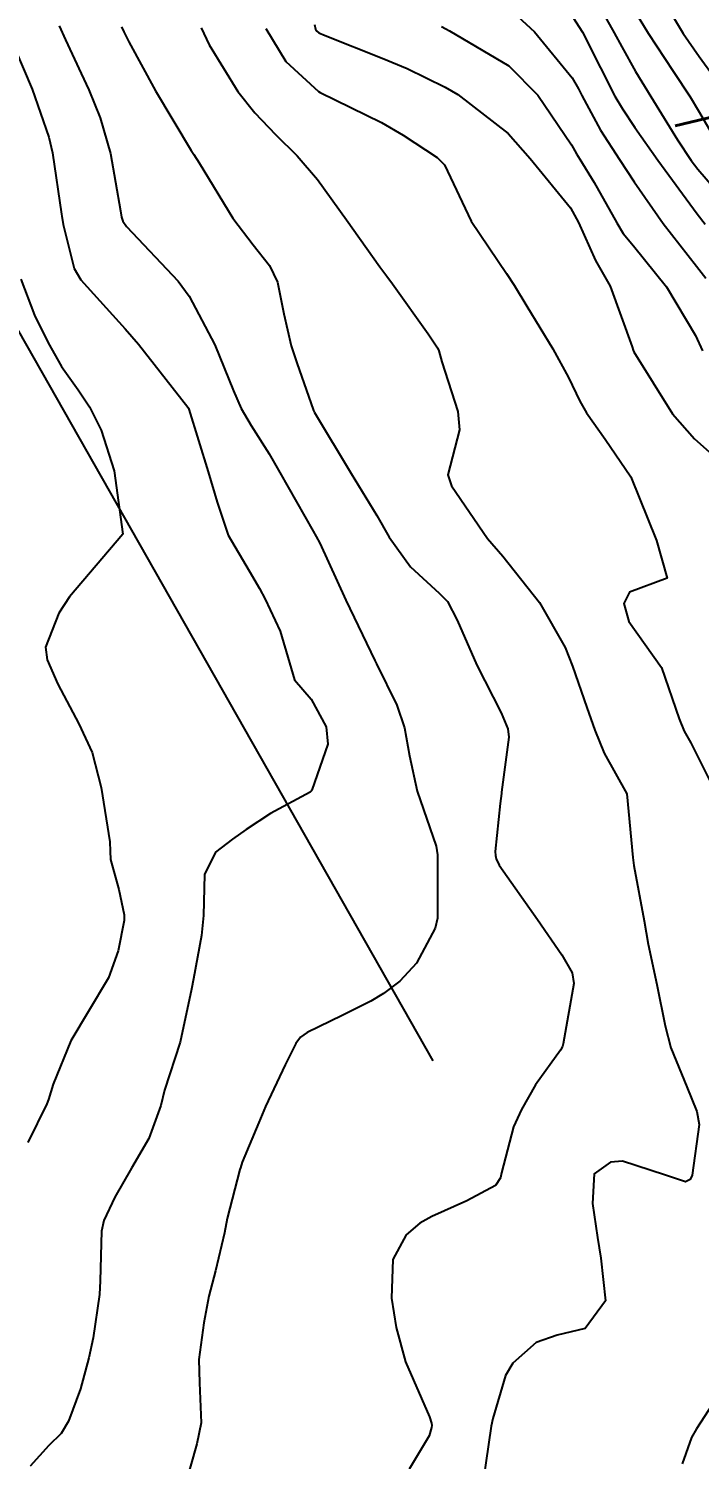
# Model space of a CAD drawing. Header units: metres. Extents: x 298520 to 308411, y 7433745 to 7450750.
# Drawn here: x 305557.09 to 305578.26, y 7436114.81 to 7436159.94 of the extents above; entities that cross this region are included whole.
import ezdxf
from ezdxf.enums import TextEntityAlignment as Align

# ---------------------------------------------------------------- set-up
doc = ezdxf.new("R2010")
doc.units = ezdxf.units.M
doc.header["$LTSCALE"] = 10
for name, color, linetype in [('Cotas', 45, 'Continuous'), ('Curvas de Nivel 1m', 11, 'Continuous'), ('Curvas de Nivel 5m', 15, 'Continuous'), ('Vias Primárias', 230, 'Continuous')]:
    doc.layers.add(name, color=color, linetype=linetype)
doc.styles.add('Style-STANDARD', font='STANDARD.shx')

msp = doc.modelspace()

# ---------------------------------------------------------------- linework, layer by layer
at = {"layer": 'Curvas de Nivel 1m', "flags": 128}
for points, elevation in [([(305574.654, 7436161.447), (305575.568, 7436159.81), (305575.806, 7436159.364), (305576.241, 7436158.586), (305576.722, 7436157.795), (305577.57, 7436156.436), (305577.998, 7436155.782), (305578.209, 7436155.507), (305579.717, 7436153.757)], 727), ([(305572.264, 7436160.567), (305573.052, 7436159.842), (305574.238, 7436158.383), (305574.446, 7436158.038), (305574.549, 7436157.825), (305575.137, 7436156.731), (305575.735, 7436155.807), (305576.203, 7436155.108), (305577.114, 7436153.791), (305578.17, 7436152.446), (305578.462, 7436152.072)], 729), ([(305574.26, 7436160.298), (305574.567, 7436159.825), (305575.133, 7436158.707), (305575.593, 7436157.81), (305575.827, 7436157.404), (305576.223, 7436156.816), (305576.945, 7436155.793), (305578.188, 7436154.102), (305578.436, 7436153.776)], 728), ([(305576.262, 7436160.415), (305576.64, 7436159.796), (305577.433, 7436158.596), (305577.968, 7436157.783), (305578.229, 7436157.35), (305578.804, 7436156.356)], 726), ([(305556.412, 7436159.878), (305557.205, 7436158.03), (305557.73, 7436156.512), (305557.84, 7436156.024), (305558.123, 7436154.082), (305558.133, 7436154.021), (305558.18, 7436153.76), (305558.529, 7436152.377), (305558.733, 7436152.011), (305560.14, 7436150.47), (305560.559, 7436149.986), (305562.113, 7436148.002), (305562.131, 7436147.97), (305562.145, 7436147.937), (305562.759, 7436145.963), (305563.04, 7436144.999), (305563.387, 7436143.957), (305564.052, 7436142.837), (305564.378, 7436142.276), (305564.549, 7436141.942), (305565.029, 7436140.934), (305565.317, 7436139.93), (305565.48, 7436139.401), (305566.002, 7436138.793), (305566.479, 7436137.915), (305566.53, 7436137.373), (305566.022, 7436135.92), (305566.003, 7436135.889), (305565.972, 7436135.853), (305564.72, 7436135.181), (305563.954, 7436134.682), (305563.527, 7436134.377), (305562.983, 7436133.96), (305562.644, 7436133.255), (305562.612, 7436131.963), (305562.547, 7436131.334), (305562.288, 7436129.966), (305562.226, 7436129.639), (305561.873, 7436127.97), (305561.381, 7436126.452), (305561.264, 7436125.976), (305560.882, 7436124.935), (305560.333, 7436123.992), (305559.814, 7436123.082), (305559.464, 7436122.346), (305559.391, 7436122.004), (305559.351, 7436120.441), (305559.328, 7436120.005), (305559.124, 7436118.644), (305558.992, 7436118.008), (305558.724, 7436117.029), (305558.351, 7436116.014), (305558.114, 7436115.629), (305557.721, 7436115.244), (305557.142, 7436114.595)], 736), ([(305560.015, 7436159.994), (305560.092, 7436159.833), (305560.248, 7436159.525), (305561.091, 7436157.981), (305562.214, 7436156.099), (305562.302, 7436155.969), (305562.475, 7436155.702), (305563.529, 7436153.957), (305564.175, 7436153.123), (305564.689, 7436152.463), (305564.94, 7436151.938), (305565.138, 7436150.945), (305565.372, 7436149.931), (305565.567, 7436149.368), (305566.069, 7436147.921), (305566.083, 7436147.89), (305566.112, 7436147.83), (305567.271, 7436145.908), (305568.073, 7436144.581), (305568.472, 7436143.894), (305569.136, 7436142.966), (305570.046, 7436142.135), (305570.31, 7436141.867), (305570.614, 7436141.284), (305571.229, 7436139.858), (305571.998, 7436138.36), (305572.21, 7436137.848), (305572.246, 7436137.592), (305572.014, 7436135.85), (305572.012, 7436135.81), (305571.968, 7436135.497), (305571.817, 7436133.979), (305571.825, 7436133.852), (305571.846, 7436133.756), (305571.94, 7436133.556), (305573.15, 7436131.838), (305573.912, 7436130.727), (305574.239, 7436130.158), (305574.3, 7436129.824), (305573.962, 7436127.917), (305573.94, 7436127.829), (305573.872, 7436127.715), (305573.081, 7436126.618), (305572.644, 7436125.842), (305572.393, 7436125.296), (305572.013, 7436123.848), (305571.976, 7436123.693), (305571.819, 7436123.446), (305570.915, 7436122.964), (305569.809, 7436122.465), (305569.436, 7436122.255), (305569.005, 7436121.888), (305568.578, 7436121.109), (305568.537, 7436119.892), (305568.693, 7436118.967), (305568.98, 7436117.888), (305569.736, 7436116.149), (305569.807, 7436115.953), (305569.81, 7436115.879), (305569.799, 7436115.812), (305569.728, 7436115.55), (305569.094, 7436114.504)], 734), ([(305562.529, 7436159.967), (305562.784, 7436159.428), (305563.688, 7436157.955), (305564.226, 7436157.282), (305564.883, 7436156.603), (305565.566, 7436155.93), (305566.202, 7436155.185), (305567.12, 7436153.911), (305568.168, 7436152.429), (305568.395, 7436152.126), (305568.575, 7436151.894), (305569.7, 7436150.316), (305569.995, 7436149.872), (305570.034, 7436149.773), (305570.129, 7436149.431), (305570.635, 7436147.865), (305570.684, 7436147.287), (305570.324, 7436145.868), (305570.433, 7436145.521), (305571.57, 7436143.855), (305572.057, 7436143.295), (305573.21, 7436141.838), (305574.022, 7436140.413), (305574.257, 7436139.826), (305574.704, 7436138.523), (305574.961, 7436137.815), (305575.255, 7436137.081), (305575.973, 7436135.8), (305576.157, 7436133.798), (305576.194, 7436133.544), (305576.516, 7436131.794), (305576.645, 7436131.059), (305576.911, 7436129.79), (305577.178, 7436128.489), (305577.36, 7436127.785), (305577.861, 7436126.564), (305578.174, 7436125.777), (305578.247, 7436125.376), (305578.028, 7436123.778), (305577.965, 7436123.635), (305577.821, 7436123.559), (305577.161, 7436123.787), (305575.829, 7436124.219), (305575.451, 7436124.183), (305574.934, 7436123.813), (305574.885, 7436122.885), (305575.038, 7436121.811), (305575.146, 7436121.159), (305575.3, 7436119.807), (305574.651, 7436118.936), (305573.766, 7436118.726), (305573.102, 7436118.497), (305572.366, 7436117.844), (305572.14, 7436117.455), (305571.735, 7436116.1), (305571.691, 7436115.851), (305571.437, 7436114.124)], 733), ([(305564.574, 7436159.945), (305565.206, 7436158.899), (305566.233, 7436157.951), (305566.289, 7436157.919), (305568.224, 7436156.981), (305568.907, 7436156.577), (305569.986, 7436155.873), (305570.209, 7436155.638), (305571.05, 7436153.861), (305572.167, 7436152.21), (305572.412, 7436151.848), (305572.815, 7436151.181), (305573.632, 7436149.835), (305574.124, 7436148.931), (305574.483, 7436148.191), (305574.695, 7436147.821), (305575.283, 7436146.991), (305576.093, 7436145.8), (305576.907, 7436143.792), (305577.24, 7436142.6), (305576.047, 7436142.168), (305575.872, 7436141.803), (305576.035, 7436141.24), (305577.065, 7436139.789), (305577.617, 7436138.164), (305577.782, 7436137.782), (305577.989, 7436137.411), (305578.809, 7436135.772)], 732), ([(305566.113, 7436160.064), (305566.145, 7436159.922), (305566.185, 7436159.854), (305566.252, 7436159.803), (305566.45, 7436159.719), (305568.244, 7436159.009), (305569.031, 7436158.679), (305570.235, 7436158.091), (305570.638, 7436157.866), (305572.221, 7436156.635), (305572.912, 7436155.843), (305574.19, 7436154.284), (305574.441, 7436153.826), (305574.974, 7436152.621), (305575.439, 7436151.811), (305576.134, 7436149.901), (305576.165, 7436149.8), (305576.187, 7436149.745), (305577.412, 7436147.787), (305578.105, 7436147.004), (305579.488, 7436145.766)], 731), ([(305556.843, 7436152.033), (305557.276, 7436150.899), (305557.704, 7436150.024), (305558.126, 7436149.281), (305558.648, 7436148.542), (305559.007, 7436148.007), (305559.376, 7436147.271), (305559.785, 7436145.995), (305560.063, 7436143.99), (305558.374, 7436142.015), (305558.038, 7436141.499), (305557.618, 7436140.433), (305557.669, 7436140.024), (305558.012, 7436139.259), (305558.668, 7436138.01), (305559.09, 7436137.109), (305559.382, 7436135.999), (305559.649, 7436134.292), (305559.658, 7436133.994), (305559.672, 7436133.726), (305559.931, 7436132.785), (305560.108, 7436131.988), (305560.106, 7436131.803), (305559.912, 7436130.852), (305559.607, 7436129.994), (305558.965, 7436128.925), (305558.422, 7436128.012), (305557.859, 7436126.641), (305557.719, 7436126.157), (305557.668, 7436126.022), (305557.06, 7436124.802)], 737), ([(305578.785, 7436116.727), (305578.162, 7436115.776), (305578.006, 7436115.5), (305577.716, 7436114.665)], 732)]:
    msp.add_lwpolyline(points, dxfattribs=dict(at, elevation=elevation))
at = {"layer": 'Curvas de Nivel 5m', "flags": 128}
for points, elevation in [([(305576.954, 7436161.112), (305577.747, 7436159.785), (305578.246, 7436159.056), (305578.786, 7436158.319)], 725), ([(305558.054, 7436160.022), (305558.249, 7436159.59), (305558.749, 7436158.524), (305558.987, 7436158.009), (305559.348, 7436157.127), (305559.677, 7436155.998), (305559.985, 7436154.194), (305560.016, 7436153.993), (305560.057, 7436153.867), (305560.18, 7436153.7), (305561.807, 7436151.974), (305562.156, 7436151.503), (305562.96, 7436149.962), (305563.557, 7436148.517), (305563.801, 7436147.953), (305564.108, 7436147.415), (305564.68, 7436146.523), (305565.013, 7436145.936), (305566.065, 7436144.083), (305566.163, 7436143.919), (305566.275, 7436143.704), (305567.1, 7436141.909), (305568.015, 7436140.007), (305568.068, 7436139.899), (305568.713, 7436138.603), (305568.947, 7436137.886), (305569.106, 7436137.005), (305569.354, 7436135.886), (305569.947, 7436134.152), (305569.991, 7436133.879), (305569.991, 7436131.947), (305569.991, 7436131.879), (305569.92, 7436131.566), (305569.33, 7436130.464), (305568.799, 7436129.891), (305568.293, 7436129.5), (305567.893, 7436129.263), (305566.981, 7436128.814), (305565.878, 7436128.269), (305565.674, 7436128.125), (305565.523, 7436127.925), (305565.19, 7436127.254), (305564.568, 7436125.939), (305564.355, 7436125.433), (305563.826, 7436124.188), (305563.774, 7436124), (305563.759, 7436123.951), (305563.359, 7436122.403), (305563.272, 7436121.955), (305562.988, 7436120.761), (305562.78, 7436119.96), (305562.619, 7436119.113), (305562.461, 7436117.963), (305562.484, 7436117.224), (305562.536, 7436115.962), (305562.392, 7436115.295), (305562.017, 7436113.967)], 735), ([(305570.117, 7436160.01), (305570.254, 7436159.932), (305570.372, 7436159.869), (305572.242, 7436158.766), (305573.16, 7436157.841), (305574.217, 7436156.274), (305574.381, 7436155.994), (305574.482, 7436155.826), (305574.939, 7436155.082), (305575.654, 7436153.808), (305575.852, 7436153.477), (305576.176, 7436153.088), (305577.219, 7436151.789), (305578.14, 7436150.263), (305578.355, 7436149.777)], 730)]:
    msp.add_lwpolyline(points, dxfattribs=dict(at, elevation=elevation))
at = {"layer": 'Vias Primárias'}
msp.add_lwpolyline([(305279.333, 7436498.614), (305287.451, 7436489.72), (305294.98, 7436483.274), (305318.989, 7436460.96), (305350.085, 7436420.059), (305382.655, 7436387.133), (305403.391, 7436367.112), (305412.826, 7436359.532), (305422.687, 7436349.252), (305433.77, 7436333.046), (305453.365, 7436303.814), (305470.266, 7436278.781), (305485.772, 7436256.274), (305552.14, 7436158.523), (305569.848, 7436127.382)], dxfattribs=at)

# ---------------------------------------------------------------- texts
at = {"layer": 'Cotas', "style": 'Style-STANDARD'}
msp.add_text('725', height=4, rotation=304.6782, dxfattribs=at).set_placement((305581.184, 7436155.06, 725), align=Align.MIDDLE_CENTER)

doc.saveas('drawing.dxf')
